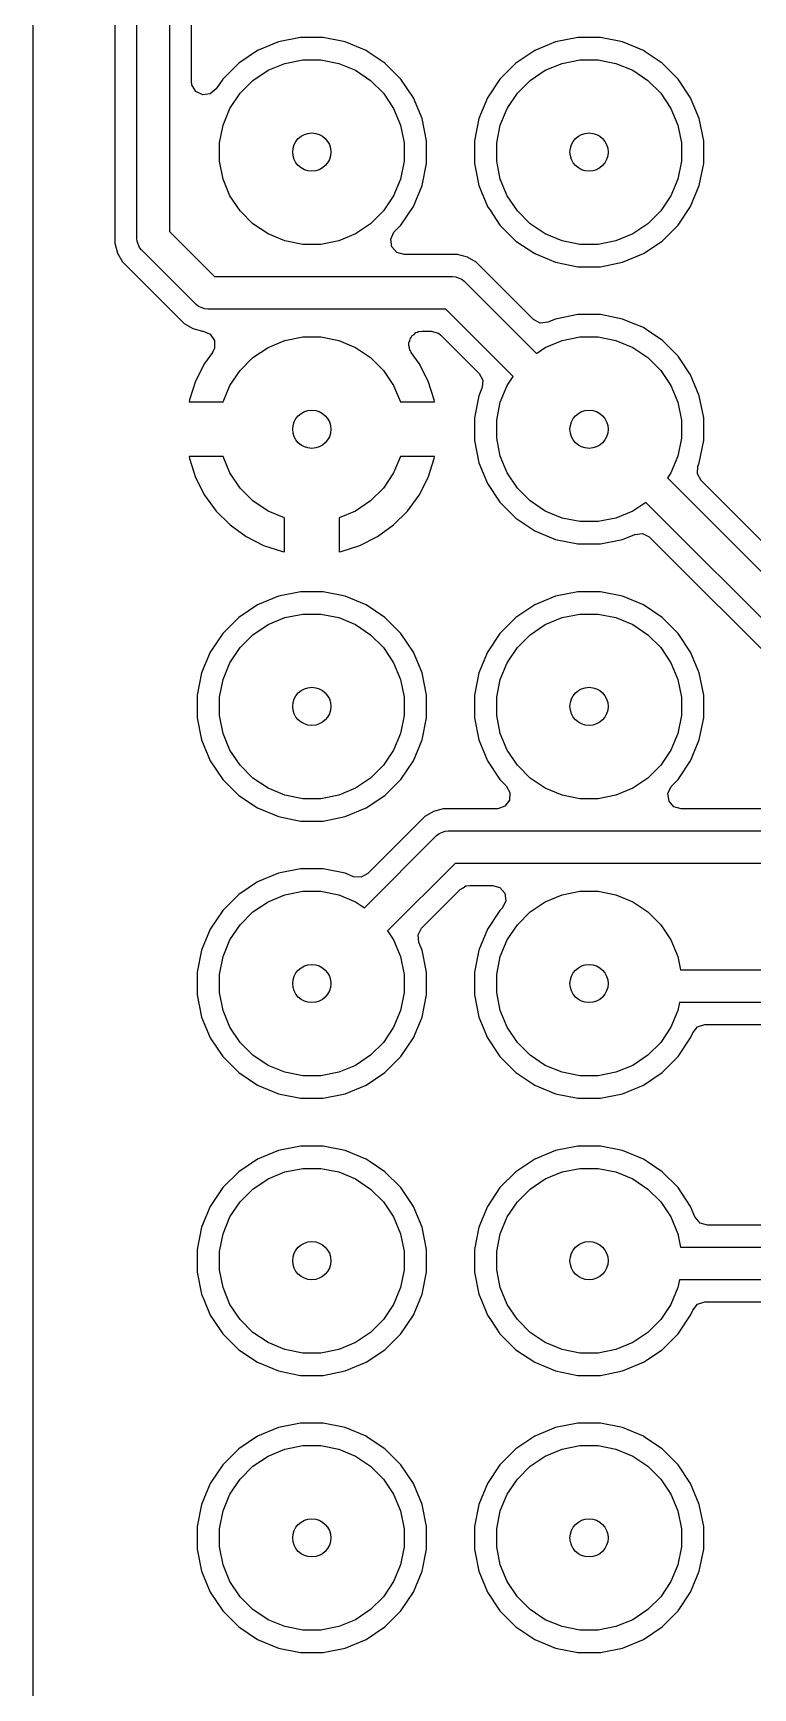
# Model space of a CAD drawing. Extents: x -0.98 to -0.05, y 0 to 3.38.
# Drawn here: x -0.981 to -0.721, y 1.637 to 2.234 of the extents above; entities that cross this region are included whole.
import ezdxf

# ---------------------------------------------------------------- set-up
doc = ezdxf.new("R2010")
doc.units = 0
doc.header["$MEASUREMENT"] = 0
doc.layers.add('BLACK', color=7, linetype='CONTINUOUS')

msp = doc.modelspace()

# ---------------------------------------------------------------- linework, layer by layer
at = {"layer": 'BLACK', "linetype": 'CONTINUOUS'}
for p, q in [((-0.98085, 1.99482), (-0.98085, 2.63784)), ((-0.95136, 2.63784), (-0.95136, 2.15783)), ((-0.94346, 2.15965), (-0.94346, 2.63602)), ((-0.93165, 2.63358), (-0.93165, 2.16209)), ((-0.92376, 2.21626), (-0.92376, 2.26523)), ((-0.89991, 2.2274), (-0.90668, 2.22287)), ((-0.89238, 2.23052), (-0.89991, 2.2274)), ((-0.88439, 2.23211), (-0.89238, 2.23052)), ((-0.89238, 2.23052), (-0.89238, 2.23052)), ((-0.87624, 2.23211), (-0.88439, 2.23211)), ((-0.88439, 2.23211), (-0.88439, 2.23211)), ((-0.86825, 2.23052), (-0.87624, 2.23211)), ((-0.87624, 2.23211), (-0.87624, 2.23211)), ((-0.86072, 2.2274), (-0.86825, 2.23052)), ((-0.86825, 2.23052), (-0.86825, 2.23052)), ((-0.86008, 2.22697), (-0.86072, 2.2274)), ((-0.79991, 2.2274), (-0.80668, 2.22287)), ((-0.79238, 2.23052), (-0.79991, 2.2274)), ((-0.78439, 2.23211), (-0.79238, 2.23052)), ((-0.79238, 2.23052), (-0.79238, 2.23052)), ((-0.77624, 2.23211), (-0.78439, 2.23211)), ((-0.78439, 2.23211), (-0.78439, 2.23211)), ((-0.76825, 2.23052), (-0.77624, 2.23211)), ((-0.77624, 2.23211), (-0.77624, 2.23211)), ((-0.76072, 2.2274), (-0.76825, 2.23052)), ((-0.76825, 2.23052), (-0.76825, 2.23052)), ((-0.76008, 2.22697), (-0.76072, 2.2274)), ((-0.90668, 2.22287), (-0.91244, 2.21711)), ((-0.89609, 2.22026), (-0.89003, 2.22277)), ((-0.89003, 2.22277), (-0.8836, 2.22405)), ((-0.8836, 2.22405), (-0.87703, 2.22405)), ((-0.87703, 2.22405), (-0.8706, 2.22277)), ((-0.8706, 2.22277), (-0.86454, 2.22026)), ((-0.85395, 2.22287), (-0.86008, 2.22697)), ((-0.84819, 2.21711), (-0.85395, 2.22287)), ((-0.80668, 2.22287), (-0.81244, 2.21711)), ((-0.79609, 2.22026), (-0.79003, 2.22277)), ((-0.79003, 2.22277), (-0.7836, 2.22405)), ((-0.7836, 2.22405), (-0.77703, 2.22405)), ((-0.77703, 2.22405), (-0.7706, 2.22277)), ((-0.7706, 2.22277), (-0.76454, 2.22026)), ((-0.75395, 2.22287), (-0.76008, 2.22697)), ((-0.74819, 2.21711), (-0.75395, 2.22287)), ((-0.92359, 2.21497), (-0.92376, 2.21626)), ((-0.91244, 2.21711), (-0.91482, 2.21355)), ((-0.91244, 2.21711), (-0.91244, 2.21711)), ((-0.90618, 2.21198), (-0.90154, 2.21662)), ((-0.90154, 2.21662), (-0.89609, 2.22026)), ((-0.86454, 2.22026), (-0.85909, 2.21662)), ((-0.85909, 2.21662), (-0.85445, 2.21198)), ((-0.84366, 2.21034), (-0.84819, 2.21711)), ((-0.84819, 2.21711), (-0.84819, 2.21711)), ((-0.81244, 2.21711), (-0.81697, 2.21034)), ((-0.80618, 2.21198), (-0.80154, 2.21662)), ((-0.80154, 2.21662), (-0.79609, 2.22026)), ((-0.76454, 2.22026), (-0.75909, 2.21662)), ((-0.75909, 2.21662), (-0.75445, 2.21198)), ((-0.74366, 2.21034), (-0.74819, 2.21711)), ((-0.74819, 2.21711), (-0.74819, 2.21711)), ((-0.92214, 2.21263), (-0.92359, 2.21497)), ((-0.91966, 2.21145), (-0.92214, 2.21263)), ((-0.91693, 2.21179), (-0.91966, 2.21145)), ((-0.91482, 2.21355), (-0.91693, 2.21179)), ((-0.90983, 2.20652), (-0.90618, 2.21198)), ((-0.85445, 2.21198), (-0.8508, 2.20652)), ((-0.84055, 2.20281), (-0.84366, 2.21034)), ((-0.81697, 2.21034), (-0.82008, 2.20281)), ((-0.80983, 2.20652), (-0.80618, 2.21198)), ((-0.75445, 2.21198), (-0.7508, 2.20652)), ((-0.74055, 2.20281), (-0.74366, 2.21034)), ((-0.91234, 2.20046), (-0.90983, 2.20652)), ((-0.8508, 2.20652), (-0.84829, 2.20046)), ((-0.81234, 2.20046), (-0.80983, 2.20652)), ((-0.7508, 2.20652), (-0.74829, 2.20046)), ((-0.91362, 2.19403), (-0.91234, 2.20046)), ((-0.84829, 2.20046), (-0.84701, 2.19403)), ((-0.83896, 2.19482), (-0.84055, 2.20281)), ((-0.82008, 2.20281), (-0.82167, 2.19482)), ((-0.82008, 2.20281), (-0.82008, 2.20281)), ((-0.81362, 2.19403), (-0.81234, 2.20046)), ((-0.74829, 2.20046), (-0.74701, 2.19403)), ((-0.73896, 2.19482), (-0.74055, 2.20281)), ((-0.91362, 2.18747), (-0.91362, 2.19403)), ((-0.84701, 2.19403), (-0.84701, 2.18747)), ((-0.83896, 2.18667), (-0.83896, 2.19482)), ((-0.83896, 2.19482), (-0.83896, 2.19482)), ((-0.82167, 2.19482), (-0.82167, 2.18667)), ((-0.81362, 2.18747), (-0.81362, 2.19403)), ((-0.74701, 2.19403), (-0.74701, 2.18747)), ((-0.73896, 2.18667), (-0.73896, 2.19482)), ((-0.91234, 2.18103), (-0.91362, 2.18747)), ((-0.84701, 2.18747), (-0.84829, 2.18103)), ((-0.84055, 2.17868), (-0.83896, 2.18667)), ((-0.82167, 2.18667), (-0.82107, 2.18367)), ((-0.81234, 2.18103), (-0.81362, 2.18747)), ((-0.74701, 2.18747), (-0.74829, 2.18103)), ((-0.74055, 2.17868), (-0.73896, 2.18667)), ((-0.90983, 2.17497), (-0.91234, 2.18103)), ((-0.84829, 2.18103), (-0.8508, 2.17497)), ((-0.82107, 2.18367), (-0.82008, 2.17868)), ((-0.80983, 2.17497), (-0.81234, 2.18103)), ((-0.74829, 2.18103), (-0.7508, 2.17497)), ((-0.90618, 2.16952), (-0.90983, 2.17497)), ((-0.8508, 2.17497), (-0.85445, 2.16952)), ((-0.84366, 2.17116), (-0.84055, 2.17868)), ((-0.82008, 2.17868), (-0.81697, 2.17116)), ((-0.80618, 2.16952), (-0.80983, 2.17497)), ((-0.7508, 2.17497), (-0.75445, 2.16952)), ((-0.74366, 2.17116), (-0.74055, 2.17868)), ((-0.90154, 2.16488), (-0.90618, 2.16952)), ((-0.85445, 2.16952), (-0.85909, 2.16488)), ((-0.84819, 2.16438), (-0.84366, 2.17116)), ((-0.81697, 2.17116), (-0.81602, 2.16975)), ((-0.81602, 2.16975), (-0.81244, 2.16438)), ((-0.80154, 2.16488), (-0.80618, 2.16952)), ((-0.75445, 2.16952), (-0.75909, 2.16488)), ((-0.74819, 2.16438), (-0.74366, 2.17116)), ((-0.93165, 2.16209), (-0.91543, 2.14587)), ((-0.89609, 2.16123), (-0.90154, 2.16488)), ((-0.85909, 2.16488), (-0.86454, 2.16123)), ((-0.85186, 2.15934), (-0.85072, 2.16184)), ((-0.85072, 2.16184), (-0.85048, 2.16209)), ((-0.85048, 2.16209), (-0.84819, 2.16438)), ((-0.84819, 2.16438), (-0.84819, 2.16438)), ((-0.84819, 2.16438), (-0.84819, 2.16438)), ((-0.81244, 2.16438), (-0.80668, 2.15862)), ((-0.79609, 2.16123), (-0.80154, 2.16488)), ((-0.75909, 2.16488), (-0.76454, 2.16123)), ((-0.75395, 2.15862), (-0.74819, 2.16438)), ((-0.95136, 2.15783), (-0.95042, 2.15432)), ((-0.94335, 2.15849), (-0.94346, 2.15965)), ((-0.94247, 2.15636), (-0.94335, 2.15849)), ((-0.94173, 2.15547), (-0.94247, 2.15636)), ((-0.92205, 2.13578), (-0.94173, 2.15547)), ((-0.89003, 2.15872), (-0.89609, 2.16123)), ((-0.8836, 2.15744), (-0.89003, 2.15872)), ((-0.87703, 2.15744), (-0.8836, 2.15744)), ((-0.8706, 2.15872), (-0.87703, 2.15744)), ((-0.86454, 2.16123), (-0.8706, 2.15872)), ((-0.85147, 2.15661), (-0.85186, 2.15934)), ((-0.84967, 2.15453), (-0.85147, 2.15661)), ((-0.80668, 2.15862), (-0.80668, 2.15862)), ((-0.80668, 2.15862), (-0.79991, 2.1541)), ((-0.79003, 2.15872), (-0.79609, 2.16123)), ((-0.7836, 2.15744), (-0.79003, 2.15872)), ((-0.77703, 2.15744), (-0.7836, 2.15744)), ((-0.7706, 2.15872), (-0.77703, 2.15744)), ((-0.76454, 2.16123), (-0.7706, 2.15872)), ((-0.76072, 2.1541), (-0.75395, 2.15862)), ((-0.95042, 2.15432), (-0.95042, 2.15432)), ((-0.95042, 2.15432), (-0.9486, 2.15117)), ((-0.9486, 2.15117), (-0.9486, 2.15117)), ((-0.9486, 2.15117), (-0.9486, 2.15117)), ((-0.9486, 2.15117), (-0.92635, 2.12892)), ((-0.84703, 2.15376), (-0.84967, 2.15453)), ((-0.82771, 2.15376), (-0.84703, 2.15376)), ((-0.8242, 2.15282), (-0.82771, 2.15376)), ((-0.82771, 2.15376), (-0.82771, 2.15376)), ((-0.82105, 2.151), (-0.8242, 2.15282)), ((-0.8242, 2.15282), (-0.8242, 2.15282)), ((-0.8242, 2.15282), (-0.8242, 2.15282)), ((-0.80048, 2.13042), (-0.82105, 2.151)), ((-0.82105, 2.151), (-0.82105, 2.151)), ((-0.79991, 2.1541), (-0.79238, 2.15098)), ((-0.79238, 2.15098), (-0.78439, 2.14939)), ((-0.77624, 2.14939), (-0.76825, 2.15098)), ((-0.76825, 2.15098), (-0.76072, 2.1541)), ((-0.91543, 2.14587), (-0.82953, 2.14587)), ((-0.82953, 2.14587), (-0.82838, 2.14575)), ((-0.82838, 2.14575), (-0.82749, 2.14539)), ((-0.82749, 2.14539), (-0.82625, 2.14487)), ((-0.82625, 2.14487), (-0.82535, 2.14414)), ((-0.82535, 2.14414), (-0.79932, 2.1181)), ((-0.78439, 2.14939), (-0.78439, 2.14939)), ((-0.78439, 2.14939), (-0.78439, 2.14939)), ((-0.78439, 2.14939), (-0.77624, 2.14939)), ((-0.77624, 2.14939), (-0.77624, 2.14939)), ((-0.92115, 2.13505), (-0.92205, 2.13578)), ((-0.91991, 2.13453), (-0.92115, 2.13505)), ((-0.91903, 2.13417), (-0.91991, 2.13453)), ((-0.91787, 2.13406), (-0.91903, 2.13417)), ((-0.83197, 2.13406), (-0.91787, 2.13406)), ((-0.80767, 2.10975), (-0.83197, 2.13406)), ((-0.78439, 2.13211), (-0.79238, 2.13052)), ((-0.77624, 2.13211), (-0.78439, 2.13211)), ((-0.78439, 2.13211), (-0.78439, 2.13211)), ((-0.76825, 2.13052), (-0.77624, 2.13211)), ((-0.77624, 2.13211), (-0.77624, 2.13211)), ((-0.92635, 2.12892), (-0.9232, 2.1271)), ((-0.9232, 2.1271), (-0.91969, 2.12616)), ((-0.91969, 2.12616), (-0.91969, 2.12616)), ((-0.91969, 2.12616), (-0.91948, 2.12613)), ((-0.91948, 2.12613), (-0.91697, 2.12502)), ((-0.84343, 2.12497), (-0.84278, 2.1256)), ((-0.84278, 2.1256), (-0.84224, 2.12573)), ((-0.84224, 2.12573), (-0.84187, 2.12596)), ((-0.84187, 2.12596), (-0.8405, 2.12616)), ((-0.8405, 2.12616), (-0.83727, 2.12616)), ((-0.83727, 2.12616), (-0.83463, 2.12539)), ((-0.80035, 2.1303), (-0.80048, 2.13042)), ((-0.79789, 2.12907), (-0.80035, 2.1303)), ((-0.79516, 2.12937), (-0.79789, 2.12907)), ((-0.79238, 2.13052), (-0.79516, 2.12937)), ((-0.79238, 2.13052), (-0.79238, 2.13052)), ((-0.76439, 2.12892), (-0.76825, 2.13052)), ((-0.76825, 2.13052), (-0.76825, 2.13052)), ((-0.76072, 2.1274), (-0.76439, 2.12892)), ((-0.75852, 2.12592), (-0.76072, 2.1274)), ((-0.75395, 2.12287), (-0.75852, 2.12592)), ((-0.91697, 2.12502), (-0.91545, 2.12273)), ((-0.91542, 2.11997), (-0.91617, 2.11842)), ((-0.91545, 2.12273), (-0.91542, 2.11997)), ((-0.90154, 2.11662), (-0.89609, 2.12026)), ((-0.89609, 2.12026), (-0.89003, 2.12277)), ((-0.89003, 2.12277), (-0.8836, 2.12405)), ((-0.8836, 2.12405), (-0.87703, 2.12405)), ((-0.87703, 2.12405), (-0.8706, 2.12277)), ((-0.8706, 2.12277), (-0.86454, 2.12026)), ((-0.86454, 2.12026), (-0.85909, 2.11662)), ((-0.84537, 2.121), (-0.84526, 2.12148)), ((-0.84507, 2.12015), (-0.84537, 2.121)), ((-0.84533, 2.12197), (-0.84496, 2.1228)), ((-0.84526, 2.12148), (-0.84533, 2.12197)), ((-0.84494, 2.11925), (-0.84507, 2.12015)), ((-0.84496, 2.1228), (-0.84475, 2.12368)), ((-0.84475, 2.12368), (-0.84439, 2.12403)), ((-0.84439, 2.12403), (-0.84419, 2.12448)), ((-0.84419, 2.12448), (-0.84343, 2.12497)), ((-0.83463, 2.12539), (-0.83381, 2.12473)), ((-0.83381, 2.12473), (-0.81999, 2.11091)), ((-0.79932, 2.1181), (-0.79609, 2.12026)), ((-0.79609, 2.12026), (-0.79003, 2.12277)), ((-0.79003, 2.12277), (-0.7836, 2.12405)), ((-0.7836, 2.12405), (-0.77703, 2.12405)), ((-0.77703, 2.12405), (-0.7706, 2.12277)), ((-0.7706, 2.12277), (-0.76454, 2.12026)), ((-0.76454, 2.12026), (-0.75909, 2.11662)), ((-0.74819, 2.11711), (-0.75395, 2.12287)), ((-0.91904, 2.11448), (-0.92227, 2.10813)), ((-0.91617, 2.11842), (-0.91904, 2.11448)), ((-0.90618, 2.11198), (-0.90154, 2.11662)), ((-0.85909, 2.11662), (-0.85445, 2.11198)), ((-0.84462, 2.11888), (-0.84494, 2.11925)), ((-0.84445, 2.11841), (-0.84462, 2.11888)), ((-0.84159, 2.11448), (-0.84445, 2.11841)), ((-0.83836, 2.10813), (-0.84159, 2.11448)), ((-0.75909, 2.11662), (-0.75445, 2.11198)), ((-0.74366, 2.11034), (-0.74819, 2.11711)), ((-0.74819, 2.11711), (-0.74819, 2.11711)), ((-0.92227, 2.10813), (-0.92448, 2.10135)), ((-0.92227, 2.10813), (-0.92227, 2.10813)), ((-0.90983, 2.10652), (-0.90618, 2.11198)), ((-0.85445, 2.11198), (-0.8508, 2.10652)), ((-0.83615, 2.10135), (-0.83836, 2.10813)), ((-0.83836, 2.10813), (-0.83836, 2.10813)), ((-0.81999, 2.11091), (-0.81867, 2.1085)), ((-0.81867, 2.1085), (-0.81887, 2.10575)), ((-0.80983, 2.10652), (-0.80767, 2.10975)), ((-0.75445, 2.11198), (-0.7508, 2.10652)), ((-0.74055, 2.10281), (-0.74366, 2.11034)), ((-0.91229, 2.10059), (-0.90983, 2.10652)), ((-0.8508, 2.10652), (-0.84834, 2.10059)), ((-0.82008, 2.10281), (-0.82167, 2.09482)), ((-0.81893, 2.10559), (-0.82008, 2.10281)), ((-0.82008, 2.10281), (-0.82008, 2.10281)), ((-0.81887, 2.10575), (-0.81893, 2.10559)), ((-0.81234, 2.10046), (-0.80983, 2.10652)), ((-0.7508, 2.10652), (-0.74829, 2.10046)), ((-0.73896, 2.09482), (-0.74055, 2.10281)), ((-0.92448, 2.10135), (-0.9246, 2.10059)), ((-0.9246, 2.10059), (-0.91229, 2.10059)), ((-0.92448, 2.10135), (-0.92448, 2.10135)), ((-0.84834, 2.10059), (-0.83603, 2.10059)), ((-0.83603, 2.10059), (-0.83615, 2.10135)), ((-0.83615, 2.10135), (-0.83615, 2.10135)), ((-0.81362, 2.09403), (-0.81234, 2.10046)), ((-0.74829, 2.10046), (-0.74701, 2.09403)), ((-0.82167, 2.09482), (-0.82167, 2.08667)), ((-0.81362, 2.08747), (-0.81362, 2.09403)), ((-0.74701, 2.09403), (-0.74701, 2.08747)), ((-0.73896, 2.08667), (-0.73896, 2.09482)), ((-0.82167, 2.08667), (-0.82008, 2.07868)), ((-0.81234, 2.08103), (-0.81362, 2.08747)), ((-0.74701, 2.08747), (-0.74829, 2.08103)), ((-0.74055, 2.07868), (-0.73896, 2.08667)), ((-0.9246, 2.08091), (-0.92448, 2.08015)), ((-0.91229, 2.08091), (-0.9246, 2.08091)), ((-0.92448, 2.08015), (-0.92448, 2.08015)), ((-0.92448, 2.08015), (-0.92227, 2.07337)), ((-0.90983, 2.07497), (-0.91229, 2.08091)), ((-0.84834, 2.08091), (-0.8508, 2.07497)), ((-0.83603, 2.08091), (-0.84834, 2.08091)), ((-0.83836, 2.07337), (-0.83615, 2.08015)), ((-0.83615, 2.08015), (-0.83603, 2.08091)), ((-0.83615, 2.08015), (-0.83615, 2.08015)), ((-0.82008, 2.07868), (-0.82008, 2.07868)), ((-0.82008, 2.07868), (-0.81697, 2.07116)), ((-0.80983, 2.07497), (-0.81234, 2.08103)), ((-0.74829, 2.08103), (-0.7508, 2.07497)), ((-0.74099, 2.0776), (-0.74055, 2.07868)), ((-0.92227, 2.07337), (-0.92227, 2.07337)), ((-0.92227, 2.07337), (-0.91904, 2.06702)), ((-0.90618, 2.06952), (-0.90983, 2.07497)), ((-0.8508, 2.07497), (-0.85445, 2.06952)), ((-0.84159, 2.06702), (-0.83836, 2.07337)), ((-0.83836, 2.07337), (-0.83836, 2.07337)), ((-0.80618, 2.06952), (-0.80983, 2.07497)), ((-0.7508, 2.07497), (-0.752, 2.07318)), ((-0.752, 2.07318), (-0.6357, 1.95689)), ((-0.74125, 2.0747), (-0.74106, 2.07744)), ((-0.73993, 2.07228), (-0.74125, 2.0747)), ((-0.74106, 2.07744), (-0.74099, 2.0776)), ((-0.63386, 1.96621), (-0.73993, 2.07228)), ((-0.91904, 2.06702), (-0.91485, 2.06125)), ((-0.90154, 2.06488), (-0.90618, 2.06952)), ((-0.85445, 2.06952), (-0.85909, 2.06488)), ((-0.84578, 2.06125), (-0.84159, 2.06702)), ((-0.81697, 2.07116), (-0.81244, 2.06438)), ((-0.80154, 2.06488), (-0.80618, 2.06952)), ((-0.91485, 2.06125), (-0.90981, 2.05621)), ((-0.89609, 2.06123), (-0.90154, 2.06488)), ((-0.89016, 2.05878), (-0.89609, 2.06123)), ((-0.86454, 2.06123), (-0.87047, 2.05878)), ((-0.85909, 2.06488), (-0.86454, 2.06123)), ((-0.85082, 2.05621), (-0.84578, 2.06125)), ((-0.81244, 2.06438), (-0.80668, 2.05862)), ((-0.79609, 2.06123), (-0.80154, 2.06488)), ((-0.79003, 2.05872), (-0.79609, 2.06123)), ((-0.76454, 2.06123), (-0.7706, 2.05872)), ((-0.75987, 2.06435), (-0.76454, 2.06123)), ((-0.64233, 1.94681), (-0.75987, 2.06435)), ((-0.90981, 2.05621), (-0.90404, 2.05202)), ((-0.89016, 2.04647), (-0.89016, 2.05878)), ((-0.87047, 2.05878), (-0.87047, 2.04647)), ((-0.85659, 2.05202), (-0.85082, 2.05621)), ((-0.80668, 2.05862), (-0.80668, 2.05862)), ((-0.80668, 2.05862), (-0.79991, 2.0541)), ((-0.79991, 2.0541), (-0.79238, 2.05098)), ((-0.7836, 2.05744), (-0.79003, 2.05872)), ((-0.77703, 2.05744), (-0.7836, 2.05744)), ((-0.7706, 2.05872), (-0.77703, 2.05744)), ((-0.90404, 2.05202), (-0.89769, 2.04879)), ((-0.89769, 2.04879), (-0.89769, 2.04879)), ((-0.89769, 2.04879), (-0.89092, 2.04659)), ((-0.86971, 2.04659), (-0.86294, 2.04879)), ((-0.86294, 2.04879), (-0.85659, 2.05202)), ((-0.86294, 2.04879), (-0.86294, 2.04879)), ((-0.79238, 2.05098), (-0.78439, 2.04939)), ((-0.78439, 2.04939), (-0.78439, 2.04939)), ((-0.78439, 2.04939), (-0.78439, 2.04939)), ((-0.78439, 2.04939), (-0.77624, 2.04939)), ((-0.77624, 2.04939), (-0.76825, 2.05098)), ((-0.77624, 2.04939), (-0.77624, 2.04939)), ((-0.76825, 2.05098), (-0.76378, 2.05283)), ((-0.76378, 2.05283), (-0.76104, 2.05313)), ((-0.76104, 2.05313), (-0.75858, 2.0519)), ((-0.75858, 2.0519), (-0.75846, 2.05177)), ((-0.75846, 2.05177), (-0.64662, 1.93994)), ((-0.89092, 2.04659), (-0.89092, 2.04659)), ((-0.89092, 2.04659), (-0.89016, 2.04647)), ((-0.87047, 2.04647), (-0.86971, 2.04659)), ((-0.86971, 2.04659), (-0.86971, 2.04659)), ((-0.89238, 2.03052), (-0.89991, 2.0274)), ((-0.88439, 2.03211), (-0.89238, 2.03052)), ((-0.89238, 2.03052), (-0.89238, 2.03052)), ((-0.87624, 2.03211), (-0.88439, 2.03211)), ((-0.88439, 2.03211), (-0.88439, 2.03211)), ((-0.86825, 2.03052), (-0.87624, 2.03211)), ((-0.87624, 2.03211), (-0.87624, 2.03211)), ((-0.86072, 2.0274), (-0.86825, 2.03052)), ((-0.86825, 2.03052), (-0.86825, 2.03052)), ((-0.79238, 2.03052), (-0.79991, 2.0274)), ((-0.78439, 2.03211), (-0.79238, 2.03052)), ((-0.79238, 2.03052), (-0.79238, 2.03052)), ((-0.77624, 2.03211), (-0.78439, 2.03211)), ((-0.78439, 2.03211), (-0.78439, 2.03211)), ((-0.76825, 2.03052), (-0.77624, 2.03211)), ((-0.77624, 2.03211), (-0.77624, 2.03211)), ((-0.76072, 2.0274), (-0.76825, 2.03052)), ((-0.76825, 2.03052), (-0.76825, 2.03052)), ((-0.89991, 2.0274), (-0.90668, 2.02287)), ((-0.85734, 2.02514), (-0.86072, 2.0274)), ((-0.85395, 2.02287), (-0.85734, 2.02514)), ((-0.79991, 2.0274), (-0.80668, 2.02287)), ((-0.75734, 2.02514), (-0.76072, 2.0274)), ((-0.75395, 2.02287), (-0.75734, 2.02514)), ((-0.90668, 2.02287), (-0.91244, 2.01711)), ((-0.90154, 2.01662), (-0.89609, 2.02026)), ((-0.89609, 2.02026), (-0.89003, 2.02277)), ((-0.89003, 2.02277), (-0.8836, 2.02405)), ((-0.8836, 2.02405), (-0.87703, 2.02405)), ((-0.87703, 2.02405), (-0.8706, 2.02277)), ((-0.8706, 2.02277), (-0.86454, 2.02026)), ((-0.86454, 2.02026), (-0.85909, 2.01662)), ((-0.84819, 2.01711), (-0.85395, 2.02287)), ((-0.80668, 2.02287), (-0.81244, 2.01711)), ((-0.80154, 2.01662), (-0.79609, 2.02026)), ((-0.79609, 2.02026), (-0.79003, 2.02277)), ((-0.79003, 2.02277), (-0.7836, 2.02405)), ((-0.7836, 2.02405), (-0.77703, 2.02405)), ((-0.77703, 2.02405), (-0.7706, 2.02277)), ((-0.7706, 2.02277), (-0.76454, 2.02026)), ((-0.76454, 2.02026), (-0.75909, 2.01662)), ((-0.74819, 2.01711), (-0.75395, 2.02287)), ((-0.91244, 2.01711), (-0.91697, 2.01034)), ((-0.90618, 2.01198), (-0.90154, 2.01662)), ((-0.85909, 2.01662), (-0.85445, 2.01198)), ((-0.84366, 2.01034), (-0.84819, 2.01711)), ((-0.84819, 2.01711), (-0.84819, 2.01711)), ((-0.81244, 2.01711), (-0.81697, 2.01034)), ((-0.80618, 2.01198), (-0.80154, 2.01662)), ((-0.75909, 2.01662), (-0.75445, 2.01198)), ((-0.74366, 2.01034), (-0.74819, 2.01711)), ((-0.74819, 2.01711), (-0.74819, 2.01711)), ((-0.91697, 2.01034), (-0.92008, 2.00281)), ((-0.91234, 2.00046), (-0.90983, 2.00652)), ((-0.90983, 2.00652), (-0.90618, 2.01198)), ((-0.85445, 2.01198), (-0.8508, 2.00652)), ((-0.8508, 2.00652), (-0.84829, 2.00046)), ((-0.84055, 2.00281), (-0.84366, 2.01034)), ((-0.81697, 2.01034), (-0.82008, 2.00281)), ((-0.81234, 2.00046), (-0.80983, 2.00652)), ((-0.80983, 2.00652), (-0.80618, 2.01198)), ((-0.75445, 2.01198), (-0.7508, 2.00652)), ((-0.7508, 2.00652), (-0.74829, 2.00046)), ((-0.74055, 2.00281), (-0.74366, 2.01034)), ((-0.92008, 2.00281), (-0.92167, 1.99482)), ((-0.92008, 2.00281), (-0.92008, 2.00281)), ((-0.91362, 1.99403), (-0.91234, 2.00046)), ((-0.84829, 2.00046), (-0.84701, 1.99403)), ((-0.83896, 1.99482), (-0.84055, 2.00281)), ((-0.82008, 2.00281), (-0.82167, 1.99482)), ((-0.82008, 2.00281), (-0.82008, 2.00281)), ((-0.81362, 1.99403), (-0.81234, 2.00046)), ((-0.74829, 2.00046), (-0.74701, 1.99403)), ((-0.73896, 1.99482), (-0.74055, 2.00281)), ((-0.98085, 1.89482), (-0.98085, 1.99482)), ((-0.92167, 1.99482), (-0.92167, 1.98667)), ((-0.83896, 1.98667), (-0.83896, 1.99482)), ((-0.82167, 1.99482), (-0.82167, 1.98667)), ((-0.73896, 1.98667), (-0.73896, 1.99482)), ((-0.91362, 1.98747), (-0.91362, 1.99403)), ((-0.84701, 1.99403), (-0.84701, 1.98747)), ((-0.81362, 1.98747), (-0.81362, 1.99403)), ((-0.74701, 1.99403), (-0.74701, 1.98747)), ((-0.92167, 1.98667), (-0.92008, 1.97868)), ((-0.91234, 1.98103), (-0.91362, 1.98747)), ((-0.84701, 1.98747), (-0.84829, 1.98103)), ((-0.84055, 1.97868), (-0.83896, 1.98667)), ((-0.82167, 1.98667), (-0.82008, 1.97868)), ((-0.81234, 1.98103), (-0.81362, 1.98747)), ((-0.74701, 1.98747), (-0.74829, 1.98103)), ((-0.74055, 1.97868), (-0.73896, 1.98667)), ((-0.92008, 1.97868), (-0.92008, 1.97868)), ((-0.92008, 1.97868), (-0.91697, 1.97116)), ((-0.90983, 1.97497), (-0.91234, 1.98103)), ((-0.84829, 1.98103), (-0.8508, 1.97497)), ((-0.84366, 1.97116), (-0.84055, 1.97868)), ((-0.82008, 1.97868), (-0.82008, 1.97868)), ((-0.82008, 1.97868), (-0.81697, 1.97116)), ((-0.80983, 1.97497), (-0.81234, 1.98103)), ((-0.74829, 1.98103), (-0.7508, 1.97497)), ((-0.74366, 1.97116), (-0.74055, 1.97868)), ((-0.91697, 1.97116), (-0.91244, 1.96438)), ((-0.90618, 1.96952), (-0.90983, 1.97497)), ((-0.8508, 1.97497), (-0.85445, 1.96952)), ((-0.84819, 1.96438), (-0.84366, 1.97116)), ((-0.81697, 1.97116), (-0.81244, 1.96438)), ((-0.80618, 1.96952), (-0.80983, 1.97497)), ((-0.7508, 1.97497), (-0.75445, 1.96952)), ((-0.74819, 1.96438), (-0.74366, 1.97116)), ((-0.91244, 1.96438), (-0.90668, 1.95862)), ((-0.90154, 1.96488), (-0.90618, 1.96952)), ((-0.89609, 1.96123), (-0.90154, 1.96488)), ((-0.85909, 1.96488), (-0.86454, 1.96123)), ((-0.85445, 1.96952), (-0.85909, 1.96488)), ((-0.85395, 1.95862), (-0.84819, 1.96438)), ((-0.81244, 1.96438), (-0.81015, 1.96209)), ((-0.80154, 1.96488), (-0.80618, 1.96952)), ((-0.79609, 1.96123), (-0.80154, 1.96488)), ((-0.75909, 1.96488), (-0.76454, 1.96123)), ((-0.75445, 1.96952), (-0.75909, 1.96488)), ((-0.75048, 1.96209), (-0.74819, 1.96438)), ((-0.74819, 1.96438), (-0.74819, 1.96438)), ((-0.74819, 1.96438), (-0.74819, 1.96438)), ((-0.90668, 1.95862), (-0.90668, 1.95862)), ((-0.90668, 1.95862), (-0.89991, 1.9541)), ((-0.89003, 1.95872), (-0.89609, 1.96123)), ((-0.8836, 1.95744), (-0.89003, 1.95872)), ((-0.8706, 1.95872), (-0.87703, 1.95744)), ((-0.86454, 1.96123), (-0.8706, 1.95872)), ((-0.86072, 1.9541), (-0.85395, 1.95862)), ((-0.81015, 1.96209), (-0.80883, 1.95968)), ((-0.80883, 1.95968), (-0.80903, 1.95694)), ((-0.79003, 1.95872), (-0.79609, 1.96123)), ((-0.7836, 1.95744), (-0.79003, 1.95872)), ((-0.7706, 1.95872), (-0.77703, 1.95744)), ((-0.76454, 1.96123), (-0.7706, 1.95872)), ((-0.75186, 1.95934), (-0.75072, 1.96184)), ((-0.75147, 1.95661), (-0.75186, 1.95934)), ((-0.75072, 1.96184), (-0.75048, 1.96209)), ((-0.89991, 1.9541), (-0.89238, 1.95098)), ((-0.87703, 1.95744), (-0.8836, 1.95744)), ((-0.86825, 1.95098), (-0.86072, 1.9541)), ((-0.83643, 1.95282), (-0.83958, 1.951)), ((-0.83292, 1.95376), (-0.83643, 1.95282)), ((-0.83643, 1.95282), (-0.83643, 1.95282)), ((-0.8136, 1.95376), (-0.83292, 1.95376)), ((-0.81325, 1.95377), (-0.8136, 1.95376)), ((-0.81068, 1.95473), (-0.81325, 1.95377)), ((-0.80903, 1.95694), (-0.81068, 1.95473)), ((-0.77703, 1.95744), (-0.7836, 1.95744)), ((-0.74967, 1.95453), (-0.75147, 1.95661)), ((-0.74703, 1.95376), (-0.74967, 1.95453)), ((-0.70712, 1.95376), (-0.74703, 1.95376)), ((-0.89238, 1.95098), (-0.88439, 1.94939)), ((-0.88439, 1.94939), (-0.88439, 1.94939)), ((-0.88439, 1.94939), (-0.88439, 1.94939)), ((-0.88439, 1.94939), (-0.87624, 1.94939)), ((-0.87624, 1.94939), (-0.86825, 1.95098)), ((-0.87624, 1.94939), (-0.87624, 1.94939)), ((-0.83958, 1.951), (-0.86015, 1.93042)), ((-0.83958, 1.951), (-0.83958, 1.951)), ((-0.86131, 1.9181), (-0.83528, 1.94414)), ((-0.83528, 1.94414), (-0.83438, 1.94487)), ((-0.83438, 1.94487), (-0.83314, 1.94539)), ((-0.83314, 1.94539), (-0.83225, 1.94575)), ((-0.83225, 1.94575), (-0.8311, 1.94587)), ((-0.8311, 1.94587), (-0.70893, 1.94587)), ((-0.89238, 1.93052), (-0.89991, 1.9274)), ((-0.88439, 1.93211), (-0.89238, 1.93052)), ((-0.89238, 1.93052), (-0.89238, 1.93052)), ((-0.87624, 1.93211), (-0.88439, 1.93211)), ((-0.88439, 1.93211), (-0.88439, 1.93211)), ((-0.86825, 1.93052), (-0.87624, 1.93211)), ((-0.87624, 1.93211), (-0.87624, 1.93211)), ((-0.86547, 1.92937), (-0.86825, 1.93052)), ((-0.86825, 1.93052), (-0.86825, 1.93052)), ((-0.86531, 1.9293), (-0.86547, 1.92937)), ((-0.86257, 1.92911), (-0.86531, 1.9293)), ((-0.86015, 1.93042), (-0.86257, 1.92911)), ((-0.82866, 1.93406), (-0.85296, 1.90975)), ((-0.71138, 1.93406), (-0.82866, 1.93406)), ((-0.90668, 1.92287), (-0.91244, 1.91711)), ((-0.89991, 1.9274), (-0.90668, 1.92287)), ((-0.89609, 1.92026), (-0.89003, 1.92277)), ((-0.89003, 1.92277), (-0.8836, 1.92405)), ((-0.8836, 1.92405), (-0.87703, 1.92405)), ((-0.87703, 1.92405), (-0.8706, 1.92277)), ((-0.8706, 1.92277), (-0.86454, 1.92026)), ((-0.84064, 1.91091), (-0.82682, 1.92473)), ((-0.82682, 1.92473), (-0.82576, 1.92531)), ((-0.82576, 1.92531), (-0.82474, 1.92596)), ((-0.82474, 1.92596), (-0.8245, 1.926)), ((-0.8245, 1.926), (-0.8244, 1.92605)), ((-0.8244, 1.92605), (-0.82336, 1.92616)), ((-0.82336, 1.92616), (-0.81518, 1.92616)), ((-0.81518, 1.92616), (-0.81254, 1.92539)), ((-0.81254, 1.92539), (-0.81074, 1.92331)), ((-0.81074, 1.92331), (-0.81034, 1.92058)), ((-0.79609, 1.92026), (-0.79003, 1.92277)), ((-0.79003, 1.92277), (-0.7836, 1.92405)), ((-0.7836, 1.92405), (-0.77703, 1.92405)), ((-0.77703, 1.92405), (-0.7706, 1.92277)), ((-0.7706, 1.92277), (-0.76454, 1.92026)), ((-0.91244, 1.91711), (-0.91697, 1.91034)), ((-0.90618, 1.91198), (-0.90154, 1.91662)), ((-0.90154, 1.91662), (-0.89609, 1.92026)), ((-0.86454, 1.92026), (-0.86131, 1.9181)), ((-0.81244, 1.91711), (-0.81697, 1.91034)), ((-0.81172, 1.91783), (-0.81244, 1.91711)), ((-0.81244, 1.91711), (-0.81244, 1.91711)), ((-0.81149, 1.91808), (-0.81172, 1.91783)), ((-0.81034, 1.92058), (-0.81149, 1.91808)), ((-0.80618, 1.91198), (-0.80154, 1.91662)), ((-0.80154, 1.91662), (-0.79609, 1.92026)), ((-0.76454, 1.92026), (-0.75909, 1.91662)), ((-0.75909, 1.91662), (-0.75445, 1.91198)), ((-0.90983, 1.90652), (-0.90618, 1.91198)), ((-0.84199, 1.90832), (-0.84076, 1.91078)), ((-0.84076, 1.91078), (-0.84064, 1.91091)), ((-0.80983, 1.90652), (-0.80618, 1.91198)), ((-0.75445, 1.91198), (-0.7508, 1.90652)), ((-0.91697, 1.91034), (-0.92008, 1.90281)), ((-0.91234, 1.90046), (-0.90983, 1.90652)), ((-0.85296, 1.90975), (-0.8508, 1.90652)), ((-0.8508, 1.90652), (-0.84829, 1.90046)), ((-0.8417, 1.90559), (-0.84199, 1.90832)), ((-0.84055, 1.90281), (-0.8417, 1.90559)), ((-0.81697, 1.91034), (-0.82008, 1.90281)), ((-0.81234, 1.90046), (-0.80983, 1.90652)), ((-0.7508, 1.90652), (-0.74829, 1.90046)), ((-0.92008, 1.90281), (-0.92167, 1.89482)), ((-0.92008, 1.90281), (-0.92008, 1.90281)), ((-0.91362, 1.89403), (-0.91234, 1.90046)), ((-0.84829, 1.90046), (-0.84701, 1.89403)), ((-0.83896, 1.89482), (-0.84055, 1.90281)), ((-0.82008, 1.90281), (-0.82167, 1.89482)), ((-0.82008, 1.90281), (-0.82008, 1.90281)), ((-0.81362, 1.89403), (-0.81234, 1.90046)), ((-0.74829, 1.90046), (-0.74734, 1.89567)), ((-0.98085, 1.79482), (-0.98085, 1.89482)), ((-0.92167, 1.89482), (-0.92167, 1.88667)), ((-0.91362, 1.88747), (-0.91362, 1.89403)), ((-0.84701, 1.89403), (-0.84701, 1.88747)), ((-0.83896, 1.88667), (-0.83896, 1.89482)), ((-0.82167, 1.89482), (-0.82167, 1.88667)), ((-0.81362, 1.88747), (-0.81362, 1.89403)), ((-0.74734, 1.89567), (-0.68657, 1.89567)), ((-0.91234, 1.88103), (-0.91362, 1.88747)), ((-0.84701, 1.88747), (-0.84829, 1.88103)), ((-0.81234, 1.88103), (-0.81362, 1.88747)), ((-0.92167, 1.88667), (-0.92008, 1.87868)), ((-0.90983, 1.87497), (-0.91234, 1.88103)), ((-0.84829, 1.88103), (-0.8508, 1.87497)), ((-0.84055, 1.87868), (-0.83896, 1.88667)), ((-0.82167, 1.88667), (-0.82008, 1.87868)), ((-0.80983, 1.87497), (-0.81234, 1.88103)), ((-0.74829, 1.88103), (-0.7508, 1.87497)), ((-0.74773, 1.88386), (-0.74829, 1.88103)), ((-0.68902, 1.88386), (-0.74773, 1.88386)), ((-0.92008, 1.87868), (-0.92008, 1.87868)), ((-0.92008, 1.87868), (-0.91697, 1.87116)), ((-0.90618, 1.86952), (-0.90983, 1.87497)), ((-0.8508, 1.87497), (-0.85445, 1.86952)), ((-0.84366, 1.87116), (-0.84055, 1.87868)), ((-0.82008, 1.87868), (-0.82008, 1.87868)), ((-0.82008, 1.87868), (-0.81697, 1.87116)), ((-0.80618, 1.86952), (-0.80983, 1.87497)), ((-0.7508, 1.87497), (-0.75445, 1.86952)), ((-0.74292, 1.87295), (-0.74119, 1.87509)), ((-0.74119, 1.87509), (-0.73858, 1.87596)), ((-0.73858, 1.87596), (-0.73841, 1.87596)), ((-0.73841, 1.87596), (-0.69431, 1.87596)), ((-0.91697, 1.87116), (-0.91244, 1.86438)), ((-0.90154, 1.86488), (-0.90618, 1.86952)), ((-0.85445, 1.86952), (-0.85909, 1.86488)), ((-0.84819, 1.86438), (-0.84366, 1.87116)), ((-0.81697, 1.87116), (-0.81244, 1.86438)), ((-0.80154, 1.86488), (-0.80618, 1.86952)), ((-0.75445, 1.86952), (-0.75909, 1.86488)), ((-0.74819, 1.86438), (-0.74366, 1.87116)), ((-0.74366, 1.87116), (-0.74292, 1.87295)), ((-0.91244, 1.86438), (-0.90668, 1.85862)), ((-0.89609, 1.86123), (-0.90154, 1.86488)), ((-0.85909, 1.86488), (-0.86454, 1.86123)), ((-0.85395, 1.85862), (-0.84819, 1.86438)), ((-0.81244, 1.86438), (-0.80668, 1.85862)), ((-0.79609, 1.86123), (-0.80154, 1.86488)), ((-0.75909, 1.86488), (-0.76454, 1.86123)), ((-0.75395, 1.85862), (-0.74819, 1.86438)), ((-0.90668, 1.85862), (-0.90668, 1.85862)), ((-0.90668, 1.85862), (-0.89991, 1.8541)), ((-0.89003, 1.85872), (-0.89609, 1.86123)), ((-0.8836, 1.85744), (-0.89003, 1.85872)), ((-0.87703, 1.85744), (-0.8836, 1.85744)), ((-0.8706, 1.85872), (-0.87703, 1.85744)), ((-0.86454, 1.86123), (-0.8706, 1.85872)), ((-0.86072, 1.8541), (-0.85395, 1.85862)), ((-0.80668, 1.85862), (-0.80668, 1.85862)), ((-0.80668, 1.85862), (-0.79991, 1.8541)), ((-0.79003, 1.85872), (-0.79609, 1.86123)), ((-0.7836, 1.85744), (-0.79003, 1.85872)), ((-0.77703, 1.85744), (-0.7836, 1.85744)), ((-0.7706, 1.85872), (-0.77703, 1.85744)), ((-0.76454, 1.86123), (-0.7706, 1.85872)), ((-0.76072, 1.8541), (-0.75395, 1.85862)), ((-0.89991, 1.8541), (-0.89238, 1.85098)), ((-0.89238, 1.85098), (-0.88439, 1.84939)), ((-0.87624, 1.84939), (-0.86825, 1.85098)), ((-0.86825, 1.85098), (-0.86072, 1.8541)), ((-0.79991, 1.8541), (-0.79238, 1.85098)), ((-0.79238, 1.85098), (-0.78439, 1.84939)), ((-0.77624, 1.84939), (-0.76825, 1.85098)), ((-0.76825, 1.85098), (-0.76072, 1.8541)), ((-0.88439, 1.84939), (-0.88439, 1.84939)), ((-0.88439, 1.84939), (-0.88439, 1.84939)), ((-0.88439, 1.84939), (-0.87624, 1.84939)), ((-0.87624, 1.84939), (-0.87624, 1.84939)), ((-0.78439, 1.84939), (-0.78439, 1.84939)), ((-0.78439, 1.84939), (-0.78439, 1.84939)), ((-0.78439, 1.84939), (-0.77624, 1.84939)), ((-0.77624, 1.84939), (-0.77624, 1.84939)), ((-0.89991, 1.8274), (-0.90668, 1.82287)), ((-0.89238, 1.83052), (-0.89991, 1.8274)), ((-0.88439, 1.83211), (-0.89238, 1.83052)), ((-0.89238, 1.83052), (-0.89238, 1.83052)), ((-0.87624, 1.83211), (-0.88439, 1.83211)), ((-0.88439, 1.83211), (-0.88439, 1.83211)), ((-0.86825, 1.83052), (-0.87624, 1.83211)), ((-0.87624, 1.83211), (-0.87624, 1.83211)), ((-0.86072, 1.8274), (-0.86825, 1.83052)), ((-0.86825, 1.83052), (-0.86825, 1.83052)), ((-0.85928, 1.82643), (-0.86072, 1.8274)), ((-0.79991, 1.8274), (-0.80668, 1.82287)), ((-0.79238, 1.83052), (-0.79991, 1.8274)), ((-0.78439, 1.83211), (-0.79238, 1.83052)), ((-0.79238, 1.83052), (-0.79238, 1.83052)), ((-0.77624, 1.83211), (-0.78439, 1.83211)), ((-0.78439, 1.83211), (-0.78439, 1.83211)), ((-0.76825, 1.83052), (-0.77624, 1.83211)), ((-0.77624, 1.83211), (-0.77624, 1.83211)), ((-0.76072, 1.8274), (-0.76825, 1.83052)), ((-0.76825, 1.83052), (-0.76825, 1.83052)), ((-0.75928, 1.82643), (-0.76072, 1.8274)), ((-0.90668, 1.82287), (-0.91244, 1.81711)), ((-0.89609, 1.82026), (-0.89003, 1.82277)), ((-0.89003, 1.82277), (-0.8836, 1.82405)), ((-0.8836, 1.82405), (-0.87703, 1.82405)), ((-0.87703, 1.82405), (-0.8706, 1.82277)), ((-0.8706, 1.82277), (-0.86454, 1.82026)), ((-0.85395, 1.82287), (-0.85928, 1.82643)), ((-0.84819, 1.81711), (-0.85395, 1.82287)), ((-0.80668, 1.82287), (-0.81244, 1.81711)), ((-0.79609, 1.82026), (-0.79003, 1.82277)), ((-0.79003, 1.82277), (-0.7836, 1.82405)), ((-0.7836, 1.82405), (-0.77703, 1.82405)), ((-0.77703, 1.82405), (-0.7706, 1.82277)), ((-0.7706, 1.82277), (-0.76454, 1.82026)), ((-0.75395, 1.82287), (-0.75928, 1.82643)), ((-0.74819, 1.81711), (-0.75395, 1.82287)), ((-0.91244, 1.81711), (-0.91697, 1.81034)), ((-0.90618, 1.81198), (-0.90154, 1.81662)), ((-0.90154, 1.81662), (-0.89609, 1.82026)), ((-0.86454, 1.82026), (-0.85909, 1.81662)), ((-0.85909, 1.81662), (-0.85445, 1.81198)), ((-0.84366, 1.81034), (-0.84819, 1.81711)), ((-0.84819, 1.81711), (-0.84819, 1.81711)), ((-0.81244, 1.81711), (-0.81697, 1.81034)), ((-0.80618, 1.81198), (-0.80154, 1.81662)), ((-0.80154, 1.81662), (-0.79609, 1.82026)), ((-0.76454, 1.82026), (-0.75909, 1.81662)), ((-0.75909, 1.81662), (-0.75445, 1.81198)), ((-0.74366, 1.81034), (-0.74819, 1.81711)), ((-0.91697, 1.81034), (-0.92008, 1.80281)), ((-0.90983, 1.80652), (-0.90618, 1.81198)), ((-0.85445, 1.81198), (-0.8508, 1.80652)), ((-0.84055, 1.80281), (-0.84366, 1.81034)), ((-0.81697, 1.81034), (-0.82008, 1.80281)), ((-0.80983, 1.80652), (-0.80618, 1.81198)), ((-0.75445, 1.81198), (-0.7508, 1.80652)), ((-0.74211, 1.80658), (-0.74366, 1.81034)), ((-0.91234, 1.80046), (-0.90983, 1.80652)), ((-0.8508, 1.80652), (-0.84829, 1.80046)), ((-0.81234, 1.80046), (-0.80983, 1.80652)), ((-0.7508, 1.80652), (-0.74829, 1.80046)), ((-0.74204, 1.80642), (-0.74211, 1.80658)), ((-0.74023, 1.80434), (-0.74204, 1.80642)), ((-0.7376, 1.80356), (-0.74023, 1.80434)), ((-0.65956, 1.80356), (-0.7376, 1.80356)), ((-0.92008, 1.80281), (-0.92167, 1.79482)), ((-0.92008, 1.80281), (-0.92008, 1.80281)), ((-0.91362, 1.79403), (-0.91234, 1.80046)), ((-0.84829, 1.80046), (-0.84701, 1.79403)), ((-0.83896, 1.79482), (-0.84055, 1.80281)), ((-0.82008, 1.80281), (-0.82167, 1.79482)), ((-0.82008, 1.80281), (-0.82008, 1.80281)), ((-0.81362, 1.79403), (-0.81234, 1.80046)), ((-0.74829, 1.80046), (-0.74734, 1.79567)), ((-0.98085, 1.69482), (-0.98085, 1.79482)), ((-0.92167, 1.79482), (-0.92167, 1.78667)), ((-0.91362, 1.78747), (-0.91362, 1.79403)), ((-0.84701, 1.79403), (-0.84701, 1.78747)), ((-0.83896, 1.78667), (-0.83896, 1.79482)), ((-0.83896, 1.79482), (-0.83896, 1.79482)), ((-0.82167, 1.79482), (-0.82167, 1.78667)), ((-0.81362, 1.78747), (-0.81362, 1.79403)), ((-0.74734, 1.79567), (-0.66138, 1.79567)), ((-0.92167, 1.78667), (-0.92008, 1.77868)), ((-0.91234, 1.78103), (-0.91362, 1.78747)), ((-0.84701, 1.78747), (-0.84829, 1.78103)), ((-0.84055, 1.77868), (-0.83896, 1.78667)), ((-0.82167, 1.78667), (-0.82008, 1.77868)), ((-0.81234, 1.78103), (-0.81362, 1.78747)), ((-0.90983, 1.77497), (-0.91234, 1.78103)), ((-0.84829, 1.78103), (-0.8508, 1.77497)), ((-0.80983, 1.77497), (-0.81234, 1.78103)), ((-0.74829, 1.78103), (-0.7508, 1.77497)), ((-0.74773, 1.78386), (-0.74829, 1.78103)), ((-0.66382, 1.78386), (-0.74773, 1.78386)), ((-0.92008, 1.77868), (-0.92008, 1.77868)), ((-0.92008, 1.77868), (-0.91928, 1.77675)), ((-0.91928, 1.77675), (-0.91697, 1.77116)), ((-0.90618, 1.76952), (-0.90983, 1.77497)), ((-0.8508, 1.77497), (-0.85445, 1.76952)), ((-0.84366, 1.77116), (-0.84055, 1.77868)), ((-0.82008, 1.77868), (-0.82008, 1.77868)), ((-0.82008, 1.77868), (-0.81928, 1.77675)), ((-0.81928, 1.77675), (-0.81697, 1.77116)), ((-0.80618, 1.76952), (-0.80983, 1.77497)), ((-0.7508, 1.77497), (-0.75445, 1.76952)), ((-0.74292, 1.77295), (-0.74119, 1.77509)), ((-0.74119, 1.77509), (-0.73858, 1.77596)), ((-0.73858, 1.77596), (-0.73841, 1.77596)), ((-0.73841, 1.77596), (-0.66912, 1.77596)), ((-0.91697, 1.77116), (-0.91564, 1.76917)), ((-0.91564, 1.76917), (-0.91244, 1.76438)), ((-0.90154, 1.76488), (-0.90618, 1.76952)), ((-0.85445, 1.76952), (-0.85909, 1.76488)), ((-0.84819, 1.76438), (-0.84366, 1.77116)), ((-0.81697, 1.77116), (-0.81564, 1.76917)), ((-0.81564, 1.76917), (-0.81244, 1.76438)), ((-0.80154, 1.76488), (-0.80618, 1.76952)), ((-0.75445, 1.76952), (-0.75909, 1.76488)), ((-0.74819, 1.76438), (-0.74366, 1.77116)), ((-0.74366, 1.77116), (-0.74292, 1.77295)), ((-0.91244, 1.76438), (-0.90668, 1.75862)), ((-0.89609, 1.76123), (-0.90154, 1.76488)), ((-0.85909, 1.76488), (-0.86454, 1.76123)), ((-0.85395, 1.75862), (-0.84819, 1.76438)), ((-0.81244, 1.76438), (-0.80668, 1.75862)), ((-0.79609, 1.76123), (-0.80154, 1.76488)), ((-0.75909, 1.76488), (-0.76454, 1.76123)), ((-0.75395, 1.75862), (-0.74819, 1.76438)), ((-0.90668, 1.75862), (-0.90668, 1.75862)), ((-0.90668, 1.75862), (-0.89991, 1.7541)), ((-0.89003, 1.75872), (-0.89609, 1.76123)), ((-0.8836, 1.75744), (-0.89003, 1.75872)), ((-0.87703, 1.75744), (-0.8836, 1.75744)), ((-0.8706, 1.75872), (-0.87703, 1.75744)), ((-0.86454, 1.76123), (-0.8706, 1.75872)), ((-0.86072, 1.7541), (-0.85395, 1.75862)), ((-0.80668, 1.75862), (-0.80668, 1.75862)), ((-0.80668, 1.75862), (-0.79991, 1.7541)), ((-0.79003, 1.75872), (-0.79609, 1.76123)), ((-0.7836, 1.75744), (-0.79003, 1.75872)), ((-0.77703, 1.75744), (-0.7836, 1.75744)), ((-0.7706, 1.75872), (-0.77703, 1.75744)), ((-0.76454, 1.76123), (-0.7706, 1.75872)), ((-0.76072, 1.7541), (-0.75395, 1.75862)), ((-0.89991, 1.7541), (-0.89238, 1.75098)), ((-0.89238, 1.75098), (-0.88784, 1.75008)), ((-0.88784, 1.75008), (-0.88439, 1.74939)), ((-0.87624, 1.74939), (-0.86825, 1.75098)), ((-0.86825, 1.75098), (-0.86072, 1.7541)), ((-0.79991, 1.7541), (-0.79238, 1.75098)), ((-0.79238, 1.75098), (-0.78784, 1.75008)), ((-0.78784, 1.75008), (-0.78439, 1.74939)), ((-0.77624, 1.74939), (-0.76825, 1.75098)), ((-0.76825, 1.75098), (-0.76072, 1.7541)), ((-0.88439, 1.74939), (-0.88439, 1.74939)), ((-0.88439, 1.74939), (-0.88439, 1.74939)), ((-0.88439, 1.74939), (-0.87624, 1.74939)), ((-0.87624, 1.74939), (-0.87624, 1.74939)), ((-0.78439, 1.74939), (-0.78439, 1.74939)), ((-0.78439, 1.74939), (-0.78439, 1.74939)), ((-0.78439, 1.74939), (-0.77624, 1.74939)), ((-0.77624, 1.74939), (-0.77624, 1.74939)), ((-0.88439, 1.73211), (-0.89238, 1.73052)), ((-0.87624, 1.73211), (-0.88439, 1.73211)), ((-0.88439, 1.73211), (-0.88439, 1.73211)), ((-0.86825, 1.73052), (-0.87624, 1.73211)), ((-0.87624, 1.73211), (-0.87624, 1.73211)), ((-0.78439, 1.73211), (-0.79238, 1.73052)), ((-0.77624, 1.73211), (-0.78439, 1.73211)), ((-0.78439, 1.73211), (-0.78439, 1.73211)), ((-0.76825, 1.73052), (-0.77624, 1.73211)), ((-0.77624, 1.73211), (-0.77624, 1.73211)), ((-0.89991, 1.7274), (-0.90668, 1.72287)), ((-0.89238, 1.73052), (-0.89991, 1.7274)), ((-0.89238, 1.73052), (-0.89238, 1.73052)), ((-0.86072, 1.7274), (-0.86825, 1.73052)), ((-0.86825, 1.73052), (-0.86825, 1.73052)), ((-0.85997, 1.7269), (-0.86072, 1.7274)), ((-0.85395, 1.72287), (-0.85997, 1.7269)), ((-0.79991, 1.7274), (-0.80668, 1.72287)), ((-0.79238, 1.73052), (-0.79991, 1.7274)), ((-0.79238, 1.73052), (-0.79238, 1.73052)), ((-0.76072, 1.7274), (-0.76825, 1.73052)), ((-0.76825, 1.73052), (-0.76825, 1.73052)), ((-0.75997, 1.7269), (-0.76072, 1.7274)), ((-0.75395, 1.72287), (-0.75997, 1.7269)), ((-0.90668, 1.72287), (-0.91244, 1.71711)), ((-0.90154, 1.71662), (-0.89609, 1.72026)), ((-0.89609, 1.72026), (-0.89003, 1.72277)), ((-0.89003, 1.72277), (-0.8836, 1.72405)), ((-0.8836, 1.72405), (-0.87703, 1.72405)), ((-0.87703, 1.72405), (-0.8706, 1.72277)), ((-0.8706, 1.72277), (-0.86454, 1.72026)), ((-0.86454, 1.72026), (-0.85909, 1.71662)), ((-0.84819, 1.71711), (-0.85395, 1.72287)), ((-0.80668, 1.72287), (-0.81244, 1.71711)), ((-0.80154, 1.71662), (-0.79609, 1.72026)), ((-0.79609, 1.72026), (-0.79003, 1.72277)), ((-0.79003, 1.72277), (-0.7836, 1.72405)), ((-0.7836, 1.72405), (-0.77703, 1.72405)), ((-0.77703, 1.72405), (-0.7706, 1.72277)), ((-0.7706, 1.72277), (-0.76454, 1.72026)), ((-0.76454, 1.72026), (-0.75909, 1.71662)), ((-0.74819, 1.71711), (-0.75395, 1.72287)), ((-0.91244, 1.71711), (-0.91697, 1.71034)), ((-0.90618, 1.71198), (-0.90154, 1.71662)), ((-0.85909, 1.71662), (-0.85445, 1.71198)), ((-0.84366, 1.71034), (-0.84819, 1.71711)), ((-0.84819, 1.71711), (-0.84819, 1.71711)), ((-0.81244, 1.71711), (-0.81697, 1.71034)), ((-0.80618, 1.71198), (-0.80154, 1.71662)), ((-0.75909, 1.71662), (-0.75445, 1.71198)), ((-0.74366, 1.71034), (-0.74819, 1.71711)), ((-0.74819, 1.71711), (-0.74819, 1.71711)), ((-0.91697, 1.71034), (-0.92008, 1.70281)), ((-0.90983, 1.70652), (-0.90618, 1.71198)), ((-0.85445, 1.71198), (-0.8508, 1.70652)), ((-0.84055, 1.70281), (-0.84366, 1.71034)), ((-0.81697, 1.71034), (-0.82008, 1.70281)), ((-0.80983, 1.70652), (-0.80618, 1.71198)), ((-0.75445, 1.71198), (-0.7508, 1.70652)), ((-0.74055, 1.70281), (-0.74366, 1.71034)), ((-0.92008, 1.70281), (-0.92167, 1.69482)), ((-0.92008, 1.70281), (-0.92008, 1.70281)), ((-0.91234, 1.70046), (-0.90983, 1.70652)), ((-0.8508, 1.70652), (-0.84829, 1.70046)), ((-0.83896, 1.69482), (-0.84055, 1.70281)), ((-0.82008, 1.70281), (-0.82167, 1.69482)), ((-0.82008, 1.70281), (-0.82008, 1.70281)), ((-0.81234, 1.70046), (-0.80983, 1.70652)), ((-0.7508, 1.70652), (-0.74829, 1.70046)), ((-0.73896, 1.69482), (-0.74055, 1.70281)), ((-0.91362, 1.69403), (-0.91234, 1.70046)), ((-0.84829, 1.70046), (-0.84701, 1.69403)), ((-0.81362, 1.69403), (-0.81234, 1.70046)), ((-0.74829, 1.70046), (-0.74701, 1.69403)), ((-0.98085, 1.59482), (-0.98085, 1.69482)), ((-0.92167, 1.69482), (-0.92167, 1.68667)), ((-0.91362, 1.68747), (-0.91362, 1.69403)), ((-0.84701, 1.69403), (-0.84701, 1.68747)), ((-0.83896, 1.68667), (-0.83896, 1.69482)), ((-0.83896, 1.69482), (-0.83896, 1.69482)), ((-0.82167, 1.69482), (-0.82167, 1.68667)), ((-0.81362, 1.68747), (-0.81362, 1.69403)), ((-0.74701, 1.69403), (-0.74701, 1.68747)), ((-0.73896, 1.68667), (-0.73896, 1.69482)), ((-0.92167, 1.68667), (-0.92008, 1.67868)), ((-0.91234, 1.68103), (-0.91362, 1.68747)), ((-0.84701, 1.68747), (-0.84829, 1.68103)), ((-0.84055, 1.67868), (-0.83896, 1.68667)), ((-0.82167, 1.68667), (-0.82008, 1.67868)), ((-0.81234, 1.68103), (-0.81362, 1.68747)), ((-0.74701, 1.68747), (-0.74829, 1.68103)), ((-0.74055, 1.67868), (-0.73896, 1.68667)), ((-0.92008, 1.67868), (-0.92008, 1.67868)), ((-0.92008, 1.67868), (-0.91697, 1.67116)), ((-0.90983, 1.67497), (-0.91234, 1.68103)), ((-0.84829, 1.68103), (-0.8508, 1.67497)), ((-0.84366, 1.67116), (-0.84055, 1.67868)), ((-0.82008, 1.67868), (-0.82008, 1.67868)), ((-0.82008, 1.67868), (-0.81697, 1.67116)), ((-0.80983, 1.67497), (-0.81234, 1.68103)), ((-0.74829, 1.68103), (-0.7508, 1.67497)), ((-0.74366, 1.67116), (-0.74055, 1.67868)), ((-0.90618, 1.66952), (-0.90983, 1.67497)), ((-0.8508, 1.67497), (-0.85445, 1.66952)), ((-0.80618, 1.66952), (-0.80983, 1.67497)), ((-0.7508, 1.67497), (-0.75445, 1.66952)), ((-0.91697, 1.67116), (-0.91244, 1.66438)), ((-0.90154, 1.66488), (-0.90618, 1.66952)), ((-0.85445, 1.66952), (-0.85909, 1.66488)), ((-0.84819, 1.66438), (-0.84366, 1.67116)), ((-0.81697, 1.67116), (-0.81244, 1.66438)), ((-0.80154, 1.66488), (-0.80618, 1.66952)), ((-0.75445, 1.66952), (-0.75909, 1.66488)), ((-0.74819, 1.66438), (-0.74366, 1.67116)), ((-0.91244, 1.66438), (-0.90668, 1.65862)), ((-0.89609, 1.66123), (-0.90154, 1.66488)), ((-0.89003, 1.65872), (-0.89609, 1.66123)), ((-0.86454, 1.66123), (-0.8706, 1.65872)), ((-0.85909, 1.66488), (-0.86454, 1.66123)), ((-0.85395, 1.65862), (-0.84819, 1.66438)), ((-0.81244, 1.66438), (-0.80668, 1.65862)), ((-0.79609, 1.66123), (-0.80154, 1.66488)), ((-0.79003, 1.65872), (-0.79609, 1.66123)), ((-0.76454, 1.66123), (-0.7706, 1.65872)), ((-0.75909, 1.66488), (-0.76454, 1.66123)), ((-0.75395, 1.65862), (-0.74819, 1.66438)), ((-0.90668, 1.65862), (-0.90668, 1.65862)), ((-0.90668, 1.65862), (-0.89991, 1.6541)), ((-0.89991, 1.6541), (-0.89238, 1.65098)), ((-0.8836, 1.65744), (-0.89003, 1.65872)), ((-0.87703, 1.65744), (-0.8836, 1.65744)), ((-0.8706, 1.65872), (-0.87703, 1.65744)), ((-0.86825, 1.65098), (-0.86072, 1.6541)), ((-0.86072, 1.6541), (-0.85395, 1.65862)), ((-0.80668, 1.65862), (-0.80668, 1.65862)), ((-0.80668, 1.65862), (-0.79991, 1.6541)), ((-0.79991, 1.6541), (-0.79238, 1.65098)), ((-0.7836, 1.65744), (-0.79003, 1.65872)), ((-0.77703, 1.65744), (-0.7836, 1.65744)), ((-0.7706, 1.65872), (-0.77703, 1.65744)), ((-0.76825, 1.65098), (-0.76072, 1.6541)), ((-0.76072, 1.6541), (-0.75395, 1.65862)), ((-0.89238, 1.65098), (-0.88439, 1.64939)), ((-0.88439, 1.64939), (-0.88439, 1.64939)), ((-0.88439, 1.64939), (-0.88439, 1.64939)), ((-0.88439, 1.64939), (-0.87624, 1.64939)), ((-0.87624, 1.64939), (-0.86825, 1.65098)), ((-0.87624, 1.64939), (-0.87624, 1.64939)), ((-0.79238, 1.65098), (-0.78439, 1.64939)), ((-0.78439, 1.64939), (-0.78439, 1.64939)), ((-0.78439, 1.64939), (-0.78439, 1.64939)), ((-0.78439, 1.64939), (-0.77624, 1.64939)), ((-0.77624, 1.64939), (-0.76825, 1.65098)), ((-0.77624, 1.64939), (-0.77624, 1.64939))]:
    msp.add_line(p, q, dxfattribs=at)
at = {"layer": 'BLACK'}
for centre in [(-0.88031, 2.19075), (-0.78031, 2.19075), (-0.88031, 2.09075), (-0.78031, 2.09075), (-0.88031, 1.99075), (-0.78031, 1.99075), (-0.88031, 1.89075), (-0.78031, 1.89075), (-0.88031, 1.79075), (-0.78031, 1.79075), (-0.88031, 1.69075), (-0.78031, 1.69075)]:
    msp.add_circle(centre, 0.00689, dxfattribs=at)

doc.saveas('drawing.dxf')
